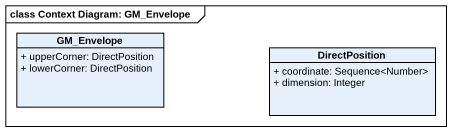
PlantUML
@startuml
mainframe class Context Diagram: GM_Envelope
hide circle
hide empty members
skinparam classAttributeIconSize 0
class GM_Envelope {
  + upperCorner: DirectPosition
  + lowerCorner: DirectPosition
}
class DirectPosition {
  + coordinate: Sequence<Number>
  + dimension: Integer
}
@enduml
